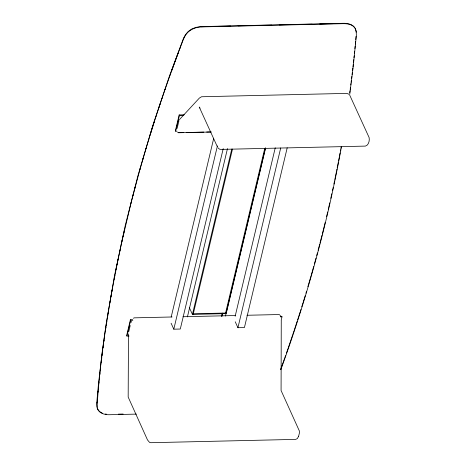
<?xml version="1.0" encoding="UTF-8"?>
<svg xmlns="http://www.w3.org/2000/svg" width="466" height="466" viewBox="0 0 466 466"><rect width="100%" height="100%" fill="white"/><g stroke="black" fill="none" stroke-linecap="round" stroke-linejoin="round"><path stroke-width="0.7" d="M128.482 333.906L128.173 397.061L147.512 439.956L149.522 442.356L150.908 442.7L295.601 439.386L297.308 438.623L298.624 436.252M97.027 403.02L97.074 402.047M355.779 39.575L356.065 36.342M355.354 44.107L355.599 41.521M97.481 397.527L97.604 396.24M97.971 392.36L98.093 391.067M354.917 48.639L355.168 46.047M98.413 387.84L98.542 386.547M354.457 53.165L354.655 51.225M98.874 383.32L99.008 382.027M353.985 57.697L354.189 55.757M353.49 62.228L353.776 59.642M99.351 378.794L99.491 377.501M99.771 374.92L99.986 372.981M352.983 66.76L353.275 64.174M100.277 370.394L100.429 369.101M352.535 70.646L352.832 68.053M101.192 362.641L101.349 361.348M352.069 74.531L352.302 72.585M351.597 78.416L351.836 76.471M101.67 358.762L101.827 357.469M102.071 355.529L102.322 353.595M350.782 84.894L350.945 83.595M351.108 82.301L351.358 80.356M102.572 351.655L102.741 350.362M350.187 89.425L350.438 87.48M103.079 347.776L103.254 346.483M103.516 344.543L103.691 343.25M349.75 92.664L350.013 90.719M349.745 94.33L353.152 67.133L356.356 35.422L356.205 31.327L355.337 28.711M103.959 341.31L104.139 340.017M104.407 338.077L104.594 336.784M105.339 331.611L105.532 330.318M105.817 328.379L106.015 327.085M106.306 325.14L106.504 323.847M106.702 322.554L106.9 321.26M107.716 316.088L107.92 314.795M108.129 313.502L108.339 312.208M108.549 310.909L108.764 309.616M109.522 305.09L109.737 303.797M109.959 302.504L110.18 301.205M110.966 296.679L111.193 295.386M340.908 148.398L341.141 147.099M341.427 146.825C327.773 222.696 307.152 297.261 280.817 369.695M111.887 291.5L112.12 290.207M112.353 288.914L112.591 287.615M340.43 150.99L340.669 149.697M339.469 156.18L340.075 152.935M114.158 279.204L114.403 277.911M114.653 276.612L114.898 275.319M338.601 160.718L339.225 157.479M115.533 272.08L115.784 270.787M337.6 165.908L338.357 162.017M116.04 269.494L116.686 266.255M336.697 170.451L336.953 169.152M337.215 167.853L337.471 166.554M335.782 174.989L336.44 171.744M116.949 264.962L117.211 263.663M117.869 260.43L118.137 259.131M334.85 179.532L335.648 175.635M333.895 184.07L334.576 180.831M119.768 251.36L120.042 250.067M332.928 188.614L333.207 187.315M121.445 243.59C109.836 297.436 100.505 352.092 97.021 407.051M177.138 128.383L178.758 121.521M332.508 190.559L332.788 189.266M121.259 244.201L131.086 202.762M121.731 242.291L122.302 239.705M128.703 331.856L130.206 325.524M330.796 198.347L331.804 193.804M123.03 236.46L123.321 235.167M123.612 233.874L124.504 229.983M328.74 207.434L329.777 202.891M328.285 209.385L328.588 208.086M326.608 216.527L327.68 211.983M132.594 319.699L130.41 319.746L126.659 335.503L126.915 336.062L129.099 336.009M184.251 114.811L179.16 114.927L175.408 130.684L175.665 131.243L177.115 131.214M126.915 336.062L130.666 320.305L130.41 319.746M175.665 131.243L179.41 115.486L179.16 114.927M171.197 317.002L213.644 138.658M223.237 148.567L180.29 329.031L173.801 329.182L217.43 145.887M187.414 316.927L227.478 148.59M265.504 148.293L226.156 313.624L192.429 314.399L231.783 149.062M193.151 314.381L232.499 149.044M221.536 316.373L222.212 313.536M221.833 315.942L222.509 313.111M222.066 316.158L222.742 313.327M264.781 148.31L225.433 313.641L225.224 313.175M225.457 316.059L265.521 147.722M235.161 316.239L275.249 147.809M287.202 147.809L244.423 327.563L237.934 327.715L280.718 147.961M281.179 320.27L281.994 316.845L281.738 316.286L280.282 316.315M298.555 436.508L299.516 432.524L299.399 431.044L281.08 390.514L281.26 320.707M217.989 147.821L219.329 149.062L220.616 149.411L365.408 146.097C368.705 145.246 369.759 140.516 369.113 137.528L349.698 95.099M324.569 224.967L325.204 222.369M324.412 225.614L322.309 234.06M130.917 203.298L139.538 170.987M321.977 235.359L319.979 243.153M132.909 195.633L133.416 193.687M319.641 244.452L318.097 250.294M134.604 189.149L135.291 186.557M316.705 255.496L317.41 252.898M316 258.094L314.393 263.942M139.386 171.465L144.74 152.825M139.899 169.694L140.447 167.748M312.395 271.09L313.676 266.54M178.833 121.23L179.014 120.607M311.102 275.639L312.208 271.742M142.666 159.96L143.225 158.015M310.915 276.291L308.649 284.091M144.6 153.267L146.085 148.281M307.88 286.689L308.457 284.743M145.951 148.718L147.442 143.738M305.941 293.196L306.529 291.244M147.314 144.163L148.823 139.194M304.566 297.745L305.154 295.793M148.695 139.614L150.215 134.651M303.168 302.294L304.368 298.397M150.419 134.004L151.631 130.107M150.093 135.058L155.964 116.477M301.752 306.849L302.97 302.947M151.834 129.461L153.058 125.564M300.325 311.399L300.937 309.447M153.885 122.966L154.502 121.02M298.875 315.954L300.121 312.051M297.623 319.857L298.671 316.606M155.854 116.85L161.987 98.291M295.718 325.711L297.203 321.161M294.221 330.266L295.508 326.363M158.947 107.384L160.461 102.84M292.916 334.169L293.999 330.918M292.7 334.821L289.613 343.931M161.894 98.629L165.104 89.198M288.268 347.84L289.386 344.584M165.016 89.519L166.688 84.649M286.456 353.042L288.046 348.486M166.601 84.963L169.904 75.55M284.854 357.603L285.541 355.651M283.462 361.505L284.621 358.255M169.828 75.847L179.958 48.254M131.045 322.484L131.453 321.354M283.235 362.158L280.649 369.322M171.535 71.001L173.183 66.452M173.422 65.805L174.616 62.555M174.855 61.902L176.299 58.005M176.538 57.353L178.239 52.804M179.911 48.499L183.447 39.15M183.412 39.377L184.07 37.682M184.035 37.903L184.769 36.301M179.445 119.599L199.355 98.087L201.539 96.753L346.786 93.386L348.999 94.26M184.74 36.523C188.066 30.034 195.487 26.818 202.529 26.888L342.999 23.673C347.275 23.585 352.413 24.22 354.97 28.106M133.346 318.255L134.249 317.847L172.059 316.979M200.735 26.772L210.719 26.498M218.263 26.323L230.6 26.044M238.143 25.869L251.168 25.572M258.712 25.397L271.736 25.1M279.28 24.925L291.623 24.646M299.16 24.471L312.191 24.174M319.728 23.999L332.759 23.702M340.297 23.533L344.089 23.492M179.41 115.486L183.051 115.405M183.406 132.571L177.569 132.466M186.313 132.507L203.764 132.105M206.671 132.041L211.034 131.942M178.408 132.758L211.133 132.012M193.297 313.775L225.579 313.036M182.963 316.734L235.318 315.534M246.951 315.266L278.948 314.538L279.763 314.905M130.666 320.305L132.851 320.258M280.538 316.88L281.994 316.845M118.323 414.146L123.141 414.035M136.398 414.111L110.232 414.705C105.141 415.014 98.635 413.476 97.144 407.849M105.2 414.024L106.697 414.222M102.561 413.33L99.514 411.56L97.557 408.921M200.083 108.1L199.844 107.896M199.53 107.564L199.25 107.046L217.319 146.668M355.506 29.084C353.519 24.156 347.543 23.119 342.83 23.3L200.596 26.603L195.761 27.418L191.608 29.067L188.136 31.548L185.346 34.863L183.237 39.004L169.659 75.475L152.772 125.581L137.953 175.641L125.208 225.655L114.531 275.616L105.928 325.536L102.112 352.745L98.431 384.467L96.637 404.045L97.312 408.222M280.118 315.377L280.439 316.035M235.225 321.761L237.934 327.715M189.312 307.554L192.429 314.399M171.092 323.229L173.801 329.182M355.744 29.783L356.205 32.224"/></g></svg>
